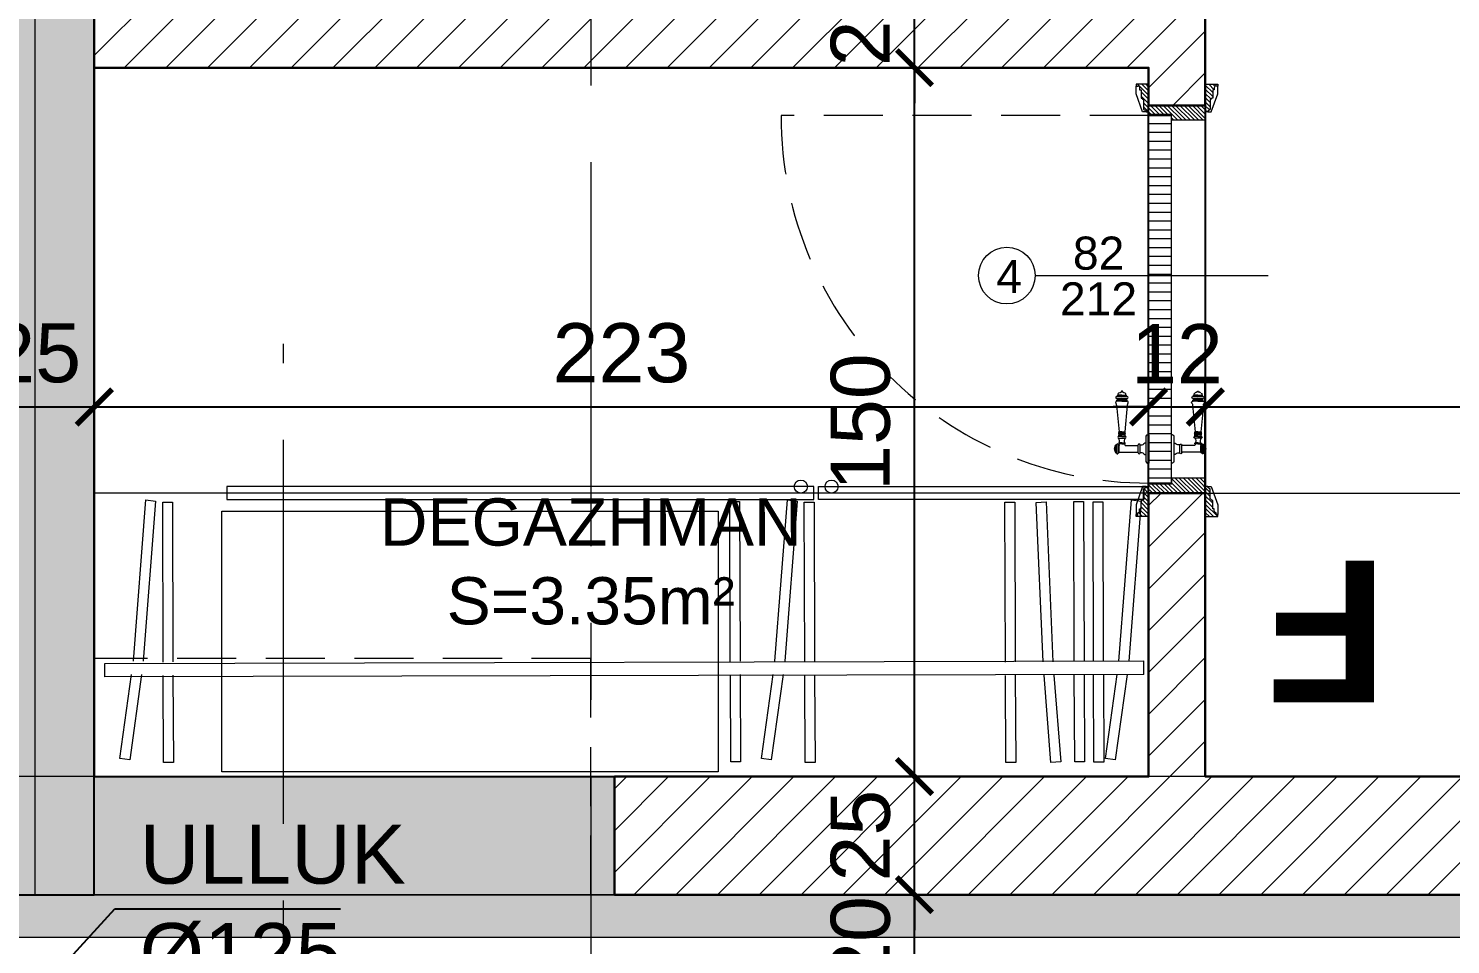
# Model space of a CAD drawing. Header units: centimetres. Extents: x 111832 to 117233, y -55119 to -48329.
# Drawn here: x 113870.4 to 114171.2, y -52047.9 to -51854.1 of the extents above; entities that cross this region are included whole.
import ezdxf

# ---------------------------------------------------------------- set-up
doc = ezdxf.new("R2010")
doc.units = ezdxf.units.CM
doc.header["$LTSCALE"] = 50
doc.header["$MEASUREMENT"] = 0
for name, pattern in [('AXES', [2, 1.25, -0.25, 0.25, -0.25]), ('CACHE', [0.375, 0.25, -0.125]), ('CONTINU', [0])]:
    doc.linetypes.add(name, pattern=pattern)
doc.layers.get('0').update_dxf_attribs({"color": 8})
for name, color, linetype in [('AXES', 10, 'AXES'), ('BETON COUPE', 3, 'CONTINU'), ('BETON TRAME', 252, 'Continuous'), ('BORD', 5, 'Continuous'), ('COTE 50ème', 1, 'Continuous'), ('TEXTE', 7, 'Continuous')]:
    doc.layers.add(name, color=color, linetype=linetype)
for name, color, linetype, lineweight in [('CONSOLE ISOL.', 214, 'Continuous', 15), ('door', 44, 'Continuous', 5), ('EXISTANT BORD', 251, 'Continuous', 60), ('ISOLATION', 252, 'Continuous', 0), ('MACONNERIE COUPE', 7, 'Continuous', 30), ('MACONNERIE HACHURE', 253, 'Continuous', 13), ('mobilimi', 8, 'Continuous', 9)]:
    doc.layers.add(name, color=color, linetype=linetype, lineweight=lineweight)
doc.layers.add('DEMOL', color=7, linetype='Continuous', lineweight=60, true_color=0xe6ac00)
doc.layers.add('FMULT', color=150, linetype='Continuous', plot=False)
doc.styles.add('GENERATED_STYLE_1', font='arial.ttf')
doc.styles.add('RS_TEXT_1.50', font='arial.ttf', dxfattribs={"height": 12.5})
doc.styles.add('RS_TXT_50', font='arial.ttf', dxfattribs={"height": 12.5})
doc.dimstyles.new('ISO-25', dxfattribs={"dimtxt": 2.5, "dimasz": 2.5, "dimexe": 1.25, "dimexo": 0.625, "dimtad": 1, "dimtxsty": 'Standard', "dimcen": 2.5, "dimadec": 0, "dimazin": 0, "dimtfac": 1, "dimtmove": 0, "dimatfit": 3, "dimfxl": 1, "dimarcsym": 0})
doc.dimstyles.new('RS_50CM_LINEAIRE', dxfattribs={"dimscale": 5, "dimtxt": 12.5, "dimasz": 1.5, "dimexe": 1, "dimexo": 2.5, "dimgap": 1, "dimtad": 1, "dimdec": 1, "dimrnd": 0.5, "dimdsep": 46, "dimtxsty": 'RS_TXT_50', "dimblk1": 'ARCHTICK', "dimblk2": 'ARCHTICK', "dimsah": 1, "dimcen": 2.5, "dimdle": 1, "dimclrt": 4, "dimadec": 0, "dimazin": 2, "dimtfac": 1, "dimtdec": 1, "dimtix": 1, "dimtmove": 2, "dimatfit": 3, "dimfxl": 1, "dimtolj": 1, "dimtzin": 0, "dimarcsym": 0})

# ---------------------------------------------------------------- blocks, each defined once
blk = doc.blocks.new('door900')
at = {"color": 0}
for p, q in [((-9.3, 67.7), (9.3, 67.7)), ((9.3, 65.2), (-9.3, 65.2)), ((-6.8, 71.5), (-6.8, 70.2)), ((-5.5, 71.5), (-6.8, 71.5)), ((-6.8, 70.2), (6.8, 70.2)), ((-6.8, 62.7), (-6.8, 24)), ((-6.8, 62.7), (6.8, 62.7)), ((-5.5, 71.5), (5.5, 71.5)), ((5.5, 71.5), (6.8, 71.5)), ((6.8, 71.5), (6.8, 70.2)), ((8.7, 62.7), (6.8, 62.7)), ((10.5, 56.8), (10.5, 62.5)), ((12.7, 56.8), (12.7, 62.5)), ((22.5, 63.8), (22.5, 49.8)), ((26.5, 56.8), (26.5, 63.8)), ((26.5, 63.8), (29.1, 63.8)), ((26.5, 63.8), (29.1, 63.8)), ((29.1, 63.8), (29.1, 62.8)), ((29.1, 62.8), (29.1, 56.8)), ((31.1, 62.8), (31.1, 56.8)), ((34.1, 56.8), (34.1, 62.8)), ((34.1, 62.8), (34.1, 56.8)), ((92.8, 68.1), (36.2, 62.8)), ((36.2, 56.8), (36.2, 62.8)), ((101.2, 67.3), (103.2, 68)), ((101.2, 56.8), (101.2, 67.3)), ((103.2, 68), (103.2, 67.7)), ((103.2, 56.8), (103.2, 68)), ((106.5, 68), (105.5, 67.3)), ((105.5, 56.8), (105.5, 67.3)), ((106.5, 56.8), (106.5, 68)), ((110.7, 68), (111.8, 67.3)), ((110.7, 56.8), (110.7, 68)), ((111.8, 56.8), (111.8, 67.3)), ((111.8, 66.2), (113.3, 66.2)), ((113.3, 56.8), (113.3, 66.2)), ((6.8, 49.1), (6.8, 24)), ((8.7, 50.9), (8.7, 50.9)), ((10.5, 56.8), (10.5, 51.1)), ((12.7, 56.8), (12.7, 51.1)), ((26.5, 56.8), (26.5, 49.8)), ((26.5, 49.8), (29.1, 49.8)), ((26.5, 49.8), (29.1, 49.8)), ((29.1, 50.8), (29.1, 56.8)), ((29.1, 50.8), (29.1, 49.8)), ((29.1, 49.8), (29.1, 49.8)), ((31.1, 50.8), (31.1, 56.8)), ((34.1, 50.8), (34.1, 56.8)), ((34.1, 56.8), (34.1, 50.8)), ((36.2, 56.8), (36.2, 50.8)), ((92.8, 45.5), (36.2, 50.8)), ((101.2, 56.8), (101.2, 46.3)), ((101.2, 46.3), (103.2, 45.7)), ((103.2, 56.8), (103.2, 46.3)), ((103.2, 45.9), (103.2, 45.7)), ((105.5, 56.8), (105.5, 46.3)), ((106.5, 45.7), (105.5, 46.3)), ((106.5, 56.8), (106.5, 45.7)), ((110.7, 56.8), (110.7, 45.7)), ((110.7, 45.7), (111.8, 46.3)), ((111.8, 56.8), (111.8, 46.3)), ((111.8, 47.5), (113.3, 47.5)), ((113.3, 56.8), (113.3, 47.5)), ((120.5, 56.8), (120.5, 58.6)), ((120.5, 56.8), (120.5, 55)), ((-30, 3), (-30, 0)), ((30, 0), (-30, 0)), ((27, 6), (-27, 6)), ((-8.3, 22.3), (8.3, 22.3)), ((-8.3, 18.3), (8.3, 18.3)), ((30, 3), (30, 0))]:
    blk.add_line(p, q, dxfattribs=at)
for centre, radius, start, end in [((-9.3, 66.5), 1.25, 90, 270), ((-6.8, 67.7), 2.51, 90.115, 179.885), ((-6.8, 65.2), 2.51, 180.115, 269.885), ((0, 64), 9.29, 53.4104, 126.5896), ((6.8, 67.7), 2.51, 0.115, 89.885), ((6.8, 65.2), 2.51, 270.115, 359.885), ((8.6, 64.9), 2.15, 272.7029, 297.6142), ((9.3, 66.5), 1.25, 270, 90), ((10, 62.5), 0.561, 3.7097, 127.9634), ((11.6, 62.5), 1.1, 0.0106, 179.9894), ((16.7, 70.5), 8.83, 243.5466, 311.3694), ((24.5, 63.7), 2.01, 4.1469, 175.8531), ((30.1, 62.8), 1.03, 0, 180.0014), ((32.6, 62.8), 1.48, 0, 180), ((35.2, 62.8), 1.03, 0, 180), ((32.6, 62.8), 1.48, 1.563306237032948e-10, 2.08440831604393e-10), ((93.1, 72.5), 4.4, 266.3976, 315.6468), ((98.3, 67.4), 2.89, 358.3861, 135.6468), ((104.3, 67.6), 1.15, 170.914, 348.1019), ((108.6, 68), 2.1, 0, 180), ((115.5, 62.5), 2.84, 13.4568, 140.4953), ((127.9, 65.2), 9.88, 191.9991, 221.6757), ((8.7, 49), 1.91, 88.7426, 178.1515), ((8.6, 48.8), 2.15, 62.3858, 87.2971), ((10, 51.1), 0.561, 232.0366, 356.2903), ((11.6, 51.1), 1.1, 180.0106, 359.9894), ((16.7, 43.2), 8.83, 48.6306, 116.4534), ((24.5, 50), 2.01, 184.1469, 355.8531), ((30.1, 50.8), 1.03, 179.9972, 0), ((32.6, 50.8), 1.48, 180, 0), ((35.2, 50.8), 1.03, 180, 0), ((93.1, 41.1), 4.4, 44.3532, 93.6024), ((98.3, 46.2), 2.89, 224.3532, 1.6139), ((104.3, 46.1), 1.15, 11.8981, 189.086), ((108.6, 45.7), 2.1, 180, 0), ((115.5, 51.2), 2.84, 219.5047, 346.5432), ((127.9, 48.5), 9.88, 138.3243, 168.0009), ((120.5, 56.8), 1.79, 0, 90), ((120.5, 56.8), 1.79, 270, 0), ((-27, 3), 3, 90, 180), ((-6.8, 6), 6, 130.5908, 180), ((-16.6, 16.6), 8.41, 314.3689, 12.0705), ((-8.3, 20.3), 2, 90, 270), ((-8.5, 24), 1.71, 275.059, 359.7825), ((8.5, 24), 1.71, 180.2175, 264.941), ((16.6, 16.6), 8.41, 167.9295, 225.6311), ((8.3, 20.3), 2, 270, 90), ((6.8, 6), 6, 0, 49.4092), ((27, 3), 3, 0, 90)]:
    blk.add_arc(centre, radius, start, end, dxfattribs=at)
blk = doc.blocks.new('A$Cccc5ea14')
at = {"layer": 'door'}
h = blk.add_hatch(dxfattribs=at)
h.set_pattern_fill('ANSI31', color=256, scale=5, angle=1170)
h.set_pattern_definition([(135, (-56134.97024, -149014.72775), (-0.4419417382, -0.4419417382), [])])
edge = h.paths.add_edge_path()
edge.add_line((1.89, 85.74), (1.89, 85.32))
edge.add_line((1.89, 85.32), (1.57, 85.32))
edge.add_line((1.57, 85.32), (1.57, 83.56))
edge.add_line((1.57, 83.56), (1.36, 83.56))
edge.add_arc((1.05, 83.56), 0.314, -90, 0, ccw=False)
edge.add_line((1.05, 83.25), (1.05, 81.15))
edge.add_line((1.05, 81.15), (0.84, 81.15))
edge.add_arc((0.52, 81.15), 0.314, -90, 0, ccw=False)
edge.add_line((0.52, 80.84), (0.52, 80.63))
edge.add_line((0.52, 80.63), (0, 80.63))
edge.add_line((0, 80.63), (0, 86.49))
edge.add_line((0, 86.49), (2.62, 86.49))
edge.add_line((2.62, 86.49), (2.62, 86.08))
edge.add_line((2.62, 86.08), (2.3, 86.08))
edge.add_line((2.3, 86.08), (2.3, 86.16))
edge.add_arc((2.3, 85.74), 0.419, 90, 180)
h.paths.add_polyline_path([(0, 81.99), (0, 78.85), (-7.18, 78.85), (-7.18, 80.1), (-12, 80.1), (-12, 81.99)])
edge = h.paths.add_edge_path()
edge.add_line((-13.89, 85.74), (-13.89, 85.32))
edge.add_line((-13.89, 85.32), (-13.57, 85.32))
edge.add_line((-13.57, 85.32), (-13.57, 83.56))
edge.add_line((-13.57, 83.56), (-13.36, 83.56))
edge.add_arc((-13.05, 83.56), 0.314, 180, 270)
edge.add_line((-13.05, 83.25), (-13.05, 81.15))
edge.add_line((-13.05, 81.15), (-12.84, 81.15))
edge.add_arc((-12.52, 81.15), 0.314, 180, 270)
edge.add_line((-12.52, 80.84), (-12.52, 80.63))
edge.add_line((-12.52, 80.63), (-12, 80.63))
edge.add_line((-12, 80.63), (-12, 86.49))
edge.add_line((-12, 86.49), (-14.62, 86.49))
edge.add_line((-14.62, 86.49), (-14.62, 86.08))
edge.add_line((-14.62, 86.08), (-14.3, 86.08))
edge.add_line((-14.3, 86.08), (-14.3, 86.16))
edge.add_arc((-14.3, 85.74), 0.419, 0, 90, ccw=False)
h = blk.add_hatch(dxfattribs=at)
h.set_pattern_fill('ANSI31', color=256, scale=15, angle=675)
h.set_pattern_definition([(360, (-100182.4027, 44483.9754), (2e-15, 1.875), [])])
h.paths.add_polyline_path([(-7.23, 79.89), (-7.23, 2.1), (-11.95, 2.1), (-11.95, 79.89)])
h = blk.add_hatch(dxfattribs=at)
h.set_pattern_fill('ANSI31', color=256, scale=5, angle=1170)
h.set_pattern_definition([(135, (-56134.97024, -149024.7396), (-0.4419417382, -0.4419417382), [])])
h.paths.add_polyline_path([(0, 0), (0, 3.14), (-7.18, 3.14), (-7.18, 1.89), (-12, 1.89), (-12, 0)])
edge = h.paths.add_edge_path()
edge.add_line((1.89, -3.75), (1.89, -3.33))
edge.add_line((1.89, -3.33), (1.57, -3.33))
edge.add_line((1.57, -3.33), (1.57, -1.57))
edge.add_line((1.57, -1.57), (1.36, -1.57))
edge.add_arc((1.05, -1.57), 0.314, 0, 90)
edge.add_line((1.05, -1.26), (1.05, 0.84))
edge.add_line((1.05, 0.84), (0.84, 0.84))
edge.add_arc((0.52, 0.84), 0.314, 360, 450)
edge.add_line((0.52, 1.15), (0.52, 1.36))
edge.add_line((0.52, 1.36), (0, 1.36))
edge.add_line((0, 1.36), (0, -5))
edge.add_line((0, -5), (2.62, -5))
edge.add_line((2.62, -5), (2.62, -4.59))
edge.add_line((2.62, -4.59), (2.3, -4.59))
edge.add_line((2.3, -4.59), (2.3, -4.17))
edge.add_arc((2.3, -3.75), 0.419, 180, 270, ccw=False)
edge = h.paths.add_edge_path()
edge.add_line((-13.89, -3.75), (-13.89, -3.33))
edge.add_line((-13.89, -3.33), (-13.57, -3.33))
edge.add_line((-13.57, -3.33), (-13.57, -1.57))
edge.add_line((-13.57, -1.57), (-13.36, -1.57))
edge.add_arc((-13.05, -1.57), 0.314, 90, 180, ccw=False)
edge.add_line((-13.05, -1.26), (-13.05, 0.84))
edge.add_line((-13.05, 0.84), (-12.84, 0.84))
edge.add_arc((-12.52, 0.84), 0.314, 90, 180, ccw=False)
edge.add_line((-12.52, 1.15), (-12.52, 1.36))
edge.add_line((-12.52, 1.36), (-12, 1.36))
edge.add_line((-12, 1.36), (-12, -5))
edge.add_line((-12, -5), (-14.62, -5))
edge.add_line((-14.62, -5), (-14.62, -4.59))
edge.add_line((-14.62, -4.59), (-14.3, -4.59))
edge.add_line((-14.3, -4.59), (-14.3, -4.17))
edge.add_arc((-14.3, -3.75), 0.419, 270, 360)
at = {"layer": 'door', "linetype": 'CACHE'}
blk.add_line((-11.95, 79.89), (-89.75, 79.89), dxfattribs=at)
at = {"layer": 'door'}
blk.add_line((-35.99, 46), (13.32, 46), dxfattribs=at)
for points in [[(-13.89, 85.74), (-13.89, 85.32), (-13.57, 85.32), (-13.57, 83.56), (-13.36, 83.56, 0.414214), (-13.05, 83.25), (-13.05, 81.15), (-12.84, 81.15, 0.414214), (-12.52, 80.84), (-12.52, 80.63), (-12, 80.63), (-12, 86.49), (-14.62, 86.49), (-14.62, 86.08), (-14.3, 86.08), (-14.3, 86.16, -0.414214), (-13.89, 85.74)], [(1.89, 85.74), (1.89, 85.32), (1.57, 85.32), (1.57, 83.56), (1.36, 83.56, -0.414214), (1.05, 83.25), (1.05, 81.15), (0.84, 81.15, -0.414214), (0.52, 80.84), (0.52, 80.63), (0, 80.63), (0, 86.49), (2.62, 86.49), (2.62, 86.08), (2.3, 86.08), (2.3, 86.16, 0.414214), (1.89, 85.74)], [(-13.89, -3.75), (-13.89, -3.33), (-13.57, -3.33), (-13.57, -1.57), (-13.36, -1.57, -0.414214), (-13.05, -1.26), (-13.05, 0.84), (-12.84, 0.84, -0.414214), (-12.52, 1.15), (-12.52, 1.36), (-12, 1.36), (-12, -5), (-14.62, -5), (-14.62, -4.59), (-14.3, -4.59), (-14.3, -4.17, 0.414214), (-13.89, -3.75)], [(1.89, -3.75), (1.89, -3.33), (1.57, -3.33), (1.57, -1.57), (1.36, -1.57, 0.414214), (1.05, -1.26), (1.05, 0.84), (0.84, 0.84, 0.414214), (0.52, 1.15), (0.52, 1.36), (0, 1.36), (0, -5), (2.62, -5), (2.62, -4.59), (2.3, -4.59), (2.3, -4.17, -0.414214), (1.89, -3.75)]]:
    blk.add_lwpolyline(points, format="xyb", dxfattribs=at)
for points in [[(-12.52, 80.63), (-13.26, 80.63), (-14.62, 84.48), (-14.62, 86.08)], [(0.52, 80.63), (1.26, 80.63), (2.62, 84.48), (2.62, 86.08)], [(0, 81.99), (0, 78.85), (-7.18, 78.85), (-7.18, 80.1), (-12, 80.1), (-12, 81.99), (0, 81.99)], [(-7.23, 79.89), (-7.23, 2.1), (-11.95, 2.1), (-11.95, 79.89), (-7.23, 79.89)], [(0, 0), (0, 3.14), (-7.18, 3.14), (-7.18, 1.89), (-12, 1.89), (-12, 0), (0, 0)], [(-12.52, 1.36), (-13.26, 1.36), (-14.62, -2.5), (-14.62, -4.59)], [(0.52, 1.36), (1.26, 1.36), (2.62, -2.5), (2.62, -4.59)]]:
    blk.add_lwpolyline(points, dxfattribs=at)
blk.add_circle((-41.99, 46), 6, dxfattribs=at)
at = {"layer": 'door', "linetype": 'CACHE'}
blk.add_arc((-11.95, 79.89), 77.8, 180, 270, dxfattribs=at)
at = {"layer": 'door', "yscale": 0.1, "zscale": 0.1}
for p, xscale, rotation in [((-11.95, 9.33), 0.1, 90.00000000000001), ((-7.23, 9.33), -0.1, 270)]:
    blk.add_blockref('door900', p, dxfattribs=dict(at, xscale=xscale, rotation=rotation))
at = {"layer": 'door', "char_height": 7, "style": 'GENERATED_STYLE_1'}
for s, insert, attachment_point in [('\\A1;\\pt0;82', (-28.01, 47.15), 7), ('\\A1;\\pt0;4', (-44.23, 49.33), 1), ('\\A1;\\pt0;212', (-30.75, 37.57), 7)]:
    blk.add_mtext(s, dxfattribs=dict(at, insert=insert, attachment_point=attachment_point))
blk = doc.blocks.new('A$C7560ca7f')
at = {"layer": 'AXES', "lineweight": 5, "ltscale": 1.3}
for p, q in [((35, 1580), (35, -1344.97)), ((-30, -4150), (-30, -1058.41)), ((3195, -1150), (-1985, -1150))]:
    blk.add_line(p, q, dxfattribs=at)
blk = doc.blocks.new('_ArchTick')
at = {"color": 0, "linetype": 'ByBlock', "const_width": 0.15}
blk.add_lwpolyline([(-0.5, -0.5), (0.5, 0.5)], dxfattribs=at)
blk = doc.blocks.new('*D997')
at = {"layer": 'COTE 50ème', "color": 0, "lineweight": -2, "ltscale": 0.5, "transparency": 16777216}
for p, q in [((114057.85, -52037.36), (114057.85, -52029.86)), ((114010.48, -52037.36), (114062.85, -52037.36)), ((114057.85, -52057.36), (114057.85, -52037.36)), ((114007.36, -52057.36), (114062.85, -52057.36)), ((114057.85, -52057.36), (114057.85, -52064.86))]:
    blk.add_line(p, q, dxfattribs=at)
at = {"layer": 'Defpoints', "color": 0, "ltscale": 0.5, "transparency": 16777216}
for p in [(113997.98, -52037.36), (114057.85, -52037.36), (113994.86, -52057.36)]:
    blk.add_point(p, dxfattribs=at)
at = {"layer": 'COTE 50ème', "color": 0, "lineweight": -2, "ltscale": 0.5, "transparency": 16777216, "xscale": 7.5, "yscale": 7.5, "zscale": 7.5}
for p, rotation in [((114057.85, -52037.36), 270), ((114057.85, -52057.36), 90)]:
    blk.add_blockref('_ArchTick', p, dxfattribs=dict(at, rotation=rotation))
at = {"layer": 'COTE 50ème', "color": 4, "ltscale": 0.5, "transparency": 16777216, "insert": (114046.47, -52047.36), "char_height": 12.5, "attachment_point": 5, "rotation": 90, "style": 'RS_TXT_50'}
blk.add_mtext('\\A1;20', dxfattribs=at)
blk = doc.blocks.new('*D998')
at = {"layer": 'COTE 50ème', "color": 0, "lineweight": -2, "ltscale": 0.5, "transparency": 16777216}
for p, q in [((114057.85, -52012.36), (114057.85, -52004.86)), ((114010.48, -52012.36), (114062.85, -52012.36)), ((114057.85, -52037.36), (114057.85, -52012.36)), ((114010.48, -52037.36), (114062.85, -52037.36)), ((114057.85, -52037.36), (114057.85, -52044.86))]:
    blk.add_line(p, q, dxfattribs=at)
at = {"layer": 'Defpoints', "color": 0, "ltscale": 0.5, "transparency": 16777216}
for p in [(113997.98, -52012.36), (114057.85, -52012.36), (113997.98, -52037.36)]:
    blk.add_point(p, dxfattribs=at)
at = {"layer": 'COTE 50ème', "color": 0, "lineweight": -2, "ltscale": 0.5, "transparency": 16777216, "xscale": 7.5, "yscale": 7.5, "zscale": 7.5}
for p, rotation in [((114057.85, -52012.36), 270), ((114057.85, -52037.36), 90)]:
    blk.add_blockref('_ArchTick', p, dxfattribs=dict(at, rotation=rotation))
at = {"layer": 'COTE 50ème', "color": 4, "ltscale": 0.5, "transparency": 16777216, "insert": (114046.47, -52024.86), "char_height": 12.5, "attachment_point": 5, "rotation": 90, "style": 'RS_TXT_50'}
blk.add_mtext('\\A1;25', dxfattribs=at)
blk = doc.blocks.new('*D999')
at = {"layer": 'COTE 50ème', "color": 0, "lineweight": -2, "ltscale": 0.5, "transparency": 16777216}
for p, q in [((114057.85, -52017.36), (114057.85, -51857.36)), ((114010.48, -51862.36), (114062.85, -51862.36)), ((114010.48, -52012.36), (114062.85, -52012.36))]:
    blk.add_line(p, q, dxfattribs=at)
at = {"layer": 'Defpoints', "color": 0, "ltscale": 0.5, "transparency": 16777216}
for p in [(113997.98, -51862.36), (114057.85, -51862.36), (113997.98, -52012.36)]:
    blk.add_point(p, dxfattribs=at)
at = {"layer": 'COTE 50ème', "color": 0, "lineweight": -2, "ltscale": 0.5, "transparency": 16777216, "xscale": 7.5, "yscale": 7.5, "zscale": 7.5}
for p, rotation in [((114057.85, -51862.36), 90), ((114057.85, -52012.36), 270)]:
    blk.add_blockref('_ArchTick', p, dxfattribs=dict(at, rotation=rotation))
at = {"layer": 'COTE 50ème', "color": 4, "ltscale": 0.5, "transparency": 16777216, "insert": (114046.47, -51937.36), "char_height": 12.5, "attachment_point": 5, "rotation": 90, "style": 'RS_TXT_50'}
blk.add_mtext('\\A1;150', dxfattribs=at)
blk = doc.blocks.new('*D1000')
at = {"layer": 'COTE 50ème', "color": 0, "lineweight": -2, "ltscale": 0.5, "transparency": 16777216}
for p, q in [((114057.85, -51842.36), (114057.85, -51834.86)), ((114008.37, -51842.36), (114062.85, -51842.36)), ((114057.85, -51862.36), (114057.85, -51842.36)), ((114010.48, -51862.36), (114062.85, -51862.36)), ((114057.85, -51862.36), (114057.85, -51869.86))]:
    blk.add_line(p, q, dxfattribs=at)
at = {"layer": 'Defpoints', "color": 0, "ltscale": 0.5, "transparency": 16777216}
for p in [(113995.87, -51842.36), (114057.85, -51842.36), (113997.98, -51862.36)]:
    blk.add_point(p, dxfattribs=at)
at = {"layer": 'COTE 50ème', "color": 0, "lineweight": -2, "ltscale": 0.5, "transparency": 16777216, "xscale": 7.5, "yscale": 7.5, "zscale": 7.5}
for p, rotation in [((114057.85, -51842.36), 270), ((114057.85, -51862.36), 90)]:
    blk.add_blockref('_ArchTick', p, dxfattribs=dict(at, rotation=rotation))
at = {"layer": 'COTE 50ème', "color": 4, "ltscale": 0.5, "transparency": 16777216, "insert": (114046.47, -51852.36), "char_height": 12.5, "attachment_point": 5, "rotation": 90, "style": 'RS_TXT_50'}
blk.add_mtext('\\A1;20', dxfattribs=at)
blk = doc.blocks.new('*D1123')
at = {"layer": 'COTE 50ème', "color": 0, "lineweight": -2, "ltscale": 0.5, "transparency": 16777216}
for p, q in [((113859.37, -51938.56), (113859.37, -51929.15)), ((113884.37, -51934.51), (113884.37, -51929.15)), ((113859.37, -51934.15), (113851.87, -51934.15)), ((113859.37, -51934.15), (113884.37, -51934.15)), ((113884.37, -51934.15), (113891.87, -51934.15))]:
    blk.add_line(p, q, dxfattribs=at)
at = {"layer": 'Defpoints', "color": 0, "ltscale": 0.5, "transparency": 16777216}
for p in [(113884.37, -51934.15), (113884.37, -51947.01), (113859.37, -51951.06)]:
    blk.add_point(p, dxfattribs=at)
at = {"layer": 'COTE 50ème', "color": 0, "lineweight": -2, "ltscale": 0.5, "transparency": 16777216, "xscale": 7.5, "yscale": 7.5, "zscale": 7.5}
blk.add_blockref('_ArchTick', (113859.37, -51934.15), dxfattribs=at)
at = {"layer": 'COTE 50ème', "color": 0, "lineweight": -2, "ltscale": 0.5, "transparency": 16777216, "xscale": 7.5, "yscale": 7.5, "zscale": 7.5, "rotation": 180}
blk.add_blockref('_ArchTick', (113884.37, -51934.15), dxfattribs=at)
at = {"layer": 'COTE 50ème', "color": 4, "ltscale": 0.5, "transparency": 16777216, "insert": (113871.87, -51922.77), "char_height": 12.5, "attachment_point": 5, "style": 'RS_TXT_50'}
blk.add_mtext('\\A1;25', dxfattribs=at)
blk = doc.blocks.new('*D1124')
at = {"layer": 'COTE 50ème', "color": 0, "lineweight": -2, "ltscale": 0.5, "transparency": 16777216}
for p, q in [((113884.37, -51934.51), (113884.37, -51929.15)), ((114107.37, -51954.34), (114107.37, -51929.15)), ((113879.37, -51934.15), (114112.37, -51934.15))]:
    blk.add_line(p, q, dxfattribs=at)
at = {"layer": 'Defpoints', "color": 0, "ltscale": 0.5, "transparency": 16777216}
for p in [(114107.37, -51934.15), (113884.37, -51947.01), (114107.37, -51966.84)]:
    blk.add_point(p, dxfattribs=at)
at = {"layer": 'COTE 50ème', "color": 0, "lineweight": -2, "ltscale": 0.5, "transparency": 16777216, "xscale": 7.5, "yscale": 7.5, "zscale": 7.5, "rotation": 180}
blk.add_blockref('_ArchTick', (113884.37, -51934.15), dxfattribs=at)
at = {"layer": 'COTE 50ème', "color": 0, "lineweight": -2, "ltscale": 0.5, "transparency": 16777216, "xscale": 7.5, "yscale": 7.5, "zscale": 7.5}
blk.add_blockref('_ArchTick', (114107.37, -51934.15), dxfattribs=at)
at = {"layer": 'COTE 50ème', "color": 4, "ltscale": 0.5, "transparency": 16777216, "insert": (113995.87, -51922.77), "char_height": 12.5, "attachment_point": 5, "style": 'RS_TXT_50'}
blk.add_mtext('\\A1;223', dxfattribs=at)
blk = doc.blocks.new('*D1125')
at = {"layer": 'COTE 50ème', "color": 0, "lineweight": -2, "ltscale": 0.5, "transparency": 16777216}
for p, q in [((114107.37, -51954.34), (114107.37, -51929.15)), ((114119.37, -51954.34), (114119.37, -51929.15)), ((114107.37, -51934.15), (114099.87, -51934.15)), ((114107.37, -51934.15), (114119.37, -51934.15)), ((114119.37, -51934.15), (114126.87, -51934.15))]:
    blk.add_line(p, q, dxfattribs=at)
at = {"layer": 'Defpoints', "color": 0, "ltscale": 0.5, "transparency": 16777216}
for p in [(114119.37, -51934.15), (114107.37, -51966.84), (114119.37, -51966.84)]:
    blk.add_point(p, dxfattribs=at)
at = {"layer": 'COTE 50ème', "color": 0, "lineweight": -2, "ltscale": 0.5, "transparency": 16777216, "xscale": 7.5, "yscale": 7.5, "zscale": 7.5}
blk.add_blockref('_ArchTick', (114107.37, -51934.15), dxfattribs=at)
at = {"layer": 'COTE 50ème', "color": 0, "lineweight": -2, "ltscale": 0.5, "transparency": 16777216, "xscale": 7.5, "yscale": 7.5, "zscale": 7.5, "rotation": 180}
blk.add_blockref('_ArchTick', (114119.37, -51934.15), dxfattribs=at)
at = {"layer": 'COTE 50ème', "color": 4, "ltscale": 0.5, "transparency": 16777216, "insert": (114113.37, -51922.88), "char_height": 12.5, "attachment_point": 5, "style": 'RS_TXT_50'}
blk.add_mtext('\\A1;12', dxfattribs=at)
blk = doc.blocks.new('*D1126')
at = {"layer": 'COTE 50ème', "color": 0, "lineweight": -2, "ltscale": 0.5, "transparency": 16777216}
for p, q in [((114119.37, -51954.34), (114119.37, -51929.15)), ((114694.37, -51965.15), (114694.37, -51929.15)), ((114114.37, -51934.15), (114699.37, -51934.15))]:
    blk.add_line(p, q, dxfattribs=at)
at = {"layer": 'Defpoints', "color": 0, "ltscale": 0.5, "transparency": 16777216}
for p in [(114694.37, -51934.15), (114119.37, -51966.84), (114694.37, -51977.65)]:
    blk.add_point(p, dxfattribs=at)
at = {"layer": 'COTE 50ème', "color": 0, "lineweight": -2, "ltscale": 0.5, "transparency": 16777216, "xscale": 7.5, "yscale": 7.5, "zscale": 7.5, "rotation": 180}
blk.add_blockref('_ArchTick', (114119.37, -51934.15), dxfattribs=at)
at = {"layer": 'COTE 50ème', "color": 0, "lineweight": -2, "ltscale": 0.5, "transparency": 16777216, "xscale": 7.5, "yscale": 7.5, "zscale": 7.5}
blk.add_blockref('_ArchTick', (114694.37, -51934.15), dxfattribs=at)
at = {"layer": 'COTE 50ème', "color": 4, "ltscale": 0.5, "transparency": 16777216, "insert": (114406.87, -51922.8), "char_height": 12.5, "attachment_point": 5, "style": 'RS_TXT_50'}
blk.add_mtext('\\A1;575', dxfattribs=at)

msp = doc.modelspace()

# ---------------------------------------------------------------- hatches: boundary and pattern name
at = {"layer": 'BETON TRAME', "transparency": 33554559}
h = msp.add_hatch(color=256, dxfattribs=at)
h.dxf.hatch_style = 1
h.paths.add_polyline_path([(113494.37, -51297.36), (113459.37, -51297.36), (113459.37, -50822.36), (113989.37, -50822.36), (113989.37, -51297.36), (113954.37, -51297.36), (113954.37, -50862.36), (113744.37, -50862.36), (113744.37, -51192.36), (113704.37, -51192.36), (113704.37, -50862.36), (113494.37, -50862.36)])
h.paths.add_polyline_path([(113859.37, -52037.36), (113884.37, -52037.36), (113884.37, -51532.36), (113859.37, -51532.36)])
h.paths.add_polyline_path([(113564.37, -52037.36), (113589.37, -52037.36), (113589.37, -51532.36), (113564.37, -51532.36)])
h.paths.add_polyline_path([(113994.37, -52012.36), (113884.37, -52012.36), (113884.37, -52037.36), (113994.37, -52037.36)])
h.paths.add_polyline_path([(114454.37, -52012.36), (114354.37, -52012.36), (114354.37, -52037.36), (114454.37, -52037.36)])
h.paths.add_polyline_path([(114694.37, -51947.36), (114719.37, -51947.36), (114719.37, -52037.36), (114694.37, -52037.36)])
h.paths.add_polyline_path([(114719.37, -51527.36), (114694.37, -51527.36), (114694.37, -51670.47), (114719.37, -51670.47)])
h.paths.add_polyline_path([(114719.37, -51207.36), (114694.37, -51207.36), (114694.37, -51347.36), (114719.37, -51347.36)])
h.paths.add_polyline_path([(114719.37, -50960.36), (114639.37, -50960.36), (114639.37, -50985.36), (114694.37, -50985.36), (114694.37, -51012.36), (114719.37, -51012.36)])
h.paths.add_polyline_path([(114354.37, -50960.36), (114284.37, -50960.36), (114284.37, -50985.36), (114354.37, -50985.36)])
h.paths.add_polyline_path([(114199.37, -50960.36), (114184.37, -50960.36), (114184.37, -50985.36), (114199.37, -50985.36)])
h.paths.add_polyline_path([(113249.26, -50960.36), (113264.37, -50960.36), (113264.37, -50985.36), (113249.26, -50985.36)])
h.paths.add_polyline_path([(113094.37, -50960.36), (113164.37, -50960.36), (113164.37, -50985.36), (113094.37, -50985.36)])
h.paths.add_polyline_path([(112729.37, -50960.36), (112809.37, -50960.36), (112809.37, -50985.36), (112754.37, -50985.36), (112754.37, -51032.36), (112729.37, -51032.36)])
h.paths.add_polyline_path([(112729.37, -51207.36), (112754.37, -51207.36), (112754.37, -51347.36), (112729.37, -51347.36)])
h.paths.add_polyline_path([(112754.37, -51947.36), (112729.37, -51947.36), (112729.37, -52037.36), (112754.37, -52037.36)])
h.paths.add_polyline_path([(112994.37, -52012.36), (112994.37, -52037.36), (113094.37, -52037.36), (113094.37, -52012.36)])
h.paths.add_polyline_path([(113564.37, -52012.36), (113454.37, -52012.36), (113454.37, -52037.36), (113564.37, -52037.36)])
h.paths.add_polyline_path([(112729.37, -51527.36), (112754.37, -51527.36), (112754.37, -51670.47), (112729.37, -51670.47)])
h.paths.add_polyline_path([(112919.37, -51587.36), (112979.37, -51587.36), (112979.37, -51612.36), (112919.37, -51612.36)])
h.paths.add_polyline_path([(113104.37, -51587.36), (113164.37, -51587.36), (113164.37, -51612.36), (113104.37, -51612.36)])
h.paths.add_polyline_path([(114344.37, -51587.36), (114284.37, -51587.36), (114284.37, -51612.36), (114344.37, -51612.36)])
h.paths.add_polyline_path([(114529.37, -51587.36), (114469.37, -51587.36), (114469.37, -51612.36), (114529.37, -51612.36)])
at = {"layer": 'ISOLATION', "transparency": 33554687}
h = msp.add_hatch(dxfattribs=at)
h.set_pattern_fill('INSUL', color=256, scale=10, angle=45)
h.paths.add_polyline_path([(113827.37, -50822.36), (113989.37, -50822.36), (113989.37, -50947.36), (114284.37, -50947.36), (114284.37, -50960.36), (114719.37, -50960.36), (114719.37, -52012.36), (114799.37, -52012.36), (114799.37, -51972.36), (114824.37, -51972.36), (114824.37, -52037.36), (113589.37, -52037.36), (113589.37, -52046.36), (114833.37, -52046.36), (114833.37, -51963.36), (114790.37, -51963.36), (114790.37, -52003.36), (114728.37, -52003.36), (114728.37, -50951.36), (114293.37, -50951.36), (114293.37, -50938.36), (113998.37, -50938.36), (113998.37, -50813.36), (113827.37, -50813.36)])
at = {"layer": 'MACONNERIE HACHURE'}
h = msp.add_hatch(dxfattribs=at)
h.set_pattern_fill('ANSI31', color=256, scale=50, style=0)
h.set_pattern_definition([(45, (0, 5835.283), (-4.41941738, 4.41941738), [])])
h.paths.add_polyline_path([(114184.37, -50957.36), (114184.37, -50947.36), (114284.37, -50947.36), (114284.37, -50997.36), (114184.37, -50997.36), (114184.37, -50987.36), (114269.37, -50987.36), (114269.37, -50957.36)])
h.paths.add_polyline_path([(112729.37, -52037.36), (112649.37, -52037.36), (112649.37, -52012.36), (112729.37, -52012.36)])
h.paths.add_polyline_path([(114719.37, -52037.36), (114799.37, -52037.36), (114799.37, -52012.36), (114719.37, -52012.36)])
h.paths.add_polyline_path([(114799.37, -52012.36), (114824.37, -52012.36), (114824.37, -51972.36), (114799.37, -51972.36)])
h.paths.add_polyline_path([(114694.37, -51940.47), (114719.37, -51940.47), (114719.37, -51947.36), (114694.37, -51947.36)])
h.paths.add_polyline_path([(112729.37, -51940.47), (112754.37, -51940.47), (112754.37, -51947.36), (112729.37, -51947.36)])
h.paths.add_polyline_path([(113757.37, -50822.36), (113757.37, -50707.36), (113691.37, -50707.36), (113691.37, -50822.36), (113711.37, -50822.36), (113711.37, -50727.36), (113737.37, -50727.36), (113737.37, -50822.36)])
h.paths.add_polyline_path([(113459.37, -50332.36), (113394.37, -50332.36), (113394.37, -50472.36), (113419.37, -50472.36), (113419.37, -50357.36), (113459.37, -50357.36)])
h.paths.add_polyline_path([(113989.37, -50332.36), (114054.37, -50332.36), (114054.37, -50472.36), (114029.37, -50472.36), (114029.37, -50357.36), (113989.37, -50357.36)])
h.paths.add_polyline_path([(114459.37, -50960.36), (114354.37, -50960.36), (114354.37, -50985.36), (114459.37, -50985.36)])
h.paths.add_polyline_path([(112989.37, -50960.36), (113094.37, -50960.36), (113094.37, -50985.36), (112989.37, -50985.36)])
h.paths.add_polyline_path([(114719.37, -51192.47), (114694.37, -51192.47), (114694.37, -51207.36), (114719.37, -51207.36)])
h.paths.add_polyline_path([(112649.37, -50752.25), (112624.37, -50752.25), (112624.37, -50697.36), (112649.37, -50697.36)])
h.paths.add_polyline_path([(112649.37, -51007.36), (112624.37, -51007.36), (112624.37, -50937.36), (112649.37, -50937.36)])
h.paths.add_polyline_path([(112649.37, -51192.47), (112624.37, -51192.47), (112624.37, -51347.36), (112649.37, -51347.36)])
h.paths.add_polyline_path([(112649.37, -51592.36), (112624.37, -51592.36), (112624.37, -51552.36), (112649.37, -51552.36)])
h.paths.add_polyline_path([(114799.37, -50752.25), (114824.37, -50752.25), (114824.37, -50697.36), (114799.37, -50697.36)])
h.paths.add_polyline_path([(114799.37, -51007.36), (114824.37, -51007.36), (114824.37, -50937.36), (114799.37, -50937.36)])
h.paths.add_polyline_path([(114799.37, -51192.47), (114824.37, -51192.47), (114824.37, -51347.36), (114799.37, -51347.36)])
h.paths.add_polyline_path([(114799.37, -51600.36), (114824.37, -51600.36), (114824.37, -51552.36), (114799.37, -51552.36)])
h.paths.add_polyline_path([(112754.37, -51587.36), (112919.37, -51587.36), (112919.37, -51612.36), (112754.37, -51612.36)])
h.paths.add_polyline_path([(112979.37, -51587.36), (112982.4, -51587.36), (112982.4, -51612.36), (112979.37, -51612.36)])
h.paths.add_polyline_path([(113077.4, -51587.36), (113104.37, -51587.36), (113104.37, -51612.36), (113077.4, -51612.36)])
h.paths.add_polyline_path([(114469.37, -51587.36), (114466.34, -51587.36), (114466.34, -51612.36), (114469.37, -51612.36)])
h.paths.add_polyline_path([(114371.34, -51587.36), (114344.37, -51587.36), (114344.37, -51612.36), (114371.34, -51612.36)])
h.paths.add_polyline_path([(114004.37, -50960.36), (113989.37, -50960.36), (113989.37, -50985.36), (114004.37, -50985.36)])
h.paths.add_polyline_path([(112729.37, -51192.47), (112754.37, -51192.47), (112754.37, -51207.36), (112729.37, -51207.36)])
h.paths.add_polyline_path([(113189.37, -51417.36), (113177.37, -51417.36), (113177.37, -51587.44), (113164.37, -51587.36), (113164.37, -51612.36), (113189.37, -51612.36), (113189.37, -51504.36), (113199.37, -51504.36), (113199.37, -51492.36), (113189.37, -51492.36)])
h.paths.add_polyline_path([(113177.37, -51290.36), (113177.37, -51280.36), (113189.37, -51280.36), (113189.37, -51325.36), (113177.37, -51325.36), (113177.37, -51315.36), (112754.37, -51315.36), (112754.37, -51290.36)])
h.paths.add_polyline_path([(113444.37, -50960.36), (113459.37, -50960.36), (113459.37, -50985.36), (113444.37, -50985.36)])
h.paths.add_polyline_path([(113291.37, -51166.36), (113313.37, -51166.36), (113313.37, -51275.36), (113459.37, -51275.36), (113459.37, -51287.36), (113301.37, -51287.36), (113301.37, -51178.36), (113291.37, -51178.36)])
h.paths.add_polyline_path([(113177.37, -51188.36), (113189.37, -51188.36), (113189.37, -51178.36), (113199.37, -51178.36), (113199.37, -51166.36), (113189.37, -51166.36), (113189.37, -50997.36), (113264.77, -50997.36), (113264.77, -50987.36), (113179.37, -50987.36), (113179.37, -50957.36), (113264.77, -50957.36), (113264.77, -50947.36), (113164.37, -50947.36), (113164.37, -50987.36), (113177.37, -50987.36)])
h.paths.add_polyline_path([(113459.37, -51492.36), (113459.37, -51397.36), (113494.37, -51397.36), (113494.37, -51553.36), (113564.37, -51553.36), (113564.37, -51565.36), (113459.37, -51565.36), (113459.37, -51504.36), (113449.37, -51504.36), (113449.37, -51492.36)])
h.paths.add_polyline_path([(114454.37, -52012.36), (114694.37, -52012.36), (114694.37, -52037.36), (114454.37, -52037.36)])
h.paths.add_polyline_path([(114119.37, -51737.36), (114119.37, -51712.36), (114119.37, -51712.36), (114119.37, -51672.36), (114107.37, -51672.36), (114107.37, -51682.36), (114097.37, -51682.36), (114097.37, -51694.36), (114107.37, -51694.36), (114107.37, -51842.36), (113884.37, -51842.36), (113884.37, -51862.36), (114107.37, -51862.36), (114107.37, -51870.36), (114119.37, -51870.36)])
h.paths.add_polyline_path([(114694.37, -51012.36), (114719.37, -51012.36), (114719.37, -51032.36), (114694.37, -51032.36)])
h.paths.add_polyline_path([(113311.37, -51786.36), (113564.37, -51786.36), (113564.37, -51806.36), (113311.37, -51806.36), (113311.37, -51816.36), (113299.37, -51816.36), (113299.37, -51504.36), (113291.37, -51504.36), (113291.37, -51492.36), (113367.37, -51492.36), (113367.37, -51504.36), (113311.37, -51504.36)])
h.paths.add_polyline_path([(113454.37, -52012.36), (113311.37, -52012.36), (113311.37, -51898.36), (113299.37, -51898.36), (113299.37, -52012.36), (113274.37, -52012.36), (113274.37, -52037.36), (113454.37, -52037.36)])
h.paths.add_polyline_path([(113537.7, -51192.36), (113494.37, -51192.36), (113494.37, -51152.36), (113537.7, -51152.36)])
h.paths.add_polyline_path([(113704.37, -51192.36), (113664.37, -51192.36), (113664.37, -51152.36), (113704.37, -51152.36)])
h.paths.add_polyline_path([(113911.03, -51192.36), (113954.37, -51192.36), (113954.37, -51152.36), (113911.03, -51152.36)])
h.paths.add_polyline_path([(113744.37, -51192.36), (113784.37, -51192.36), (113784.37, -51152.36), (113744.37, -51152.36)])
h.paths.add_polyline_path([(113589.37, -52012.36), (113609.37, -52012.36), (113609.37, -52037.36), (113589.37, -52037.36)])
h.paths.add_polyline_path([(113977.37, -51565.36), (113977.37, -51694.36), (114015.37, -51694.36), (114015.37, -51682.36), (113989.37, -51682.36), (113989.37, -51534.5), (114107.37, -51534.5), (114107.37, -51590.36), (114119.37, -51590.36), (114119.37, -51522.36), (113989.37, -51522.5), (113989.37, -51397.36), (113954.37, -51397.36), (113954.37, -51553.36), (113884.37, -51553.36), (113884.37, -51565.36)])
h.paths.add_polyline_path([(112754.37, -52012.36), (112814.37, -52012.36), (112814.37, -52037.36), (112754.37, -52037.36)])
h.paths.add_polyline_path([(113709.37, -52012.36), (113859.37, -52012.36), (113859.37, -52037.36), (113709.37, -52037.36)])
h.paths.add_polyline_path([(113994.37, -52012.36), (114107.37, -52012.36), (114107.37, -51952.36), (114119.37, -51952.36), (114119.37, -52012.36), (114354.37, -52012.36), (114354.37, -52037.36), (113994.37, -52037.36)])
h.paths.add_polyline_path([(113589.37, -51532.36), (113589.37, -51482.36), (113674.37, -51482.36), (113674.37, -51462.36), (113564.37, -51462.36), (113564.37, -51532.36)])
h.paths.add_polyline_path([(113774.37, -51462.36), (113884.37, -51462.36), (113884.37, -51532.36), (113859.37, -51532.36), (113859.37, -51482.36), (113774.37, -51482.36)])

# ---------------------------------------------------------------- linework, layer by layer
at = {"layer": 'BETON COUPE'}
msp.add_lwpolyline([(113859.37, -52037.36), (113884.37, -52037.36), (113884.37, -51532.36), (113859.37, -51532.36)], close=True, dxfattribs=at)
at = {"layer": 'BETON COUPE', "lineweight": 5, "ltscale": 0.5}
msp.add_lwpolyline([(113994.37, -52012.36), (113884.37, -52012.36), (113884.37, -52037.36), (113994.37, -52037.36)], close=True, dxfattribs=at)
at = {"layer": 'BORD', "lineweight": 5, "ltscale": 0.5}
msp.add_lwpolyline([(112624.37, -52037.36), (114824.37, -52037.36), (114824.37, -51972.36), (114924.37, -51972.36), (114924.37, -51632.36), (114824.37, -51632.36), (114824.37, -50672.36), (114694.37, -50672.36), (114694.37, -50472.36), (114054.37, -50472.36), (114054.37, -50332.36), (113394.37, -50332.36), (113394.37, -50472.36), (112754.48, -50472.36), (112754.48, -50672.36), (112624.37, -50672.36), (112624.37, -51632.36), (112524.37, -51632.36), (112524.37, -51972.36), (112624.37, -51972.36)], close=True, dxfattribs=at)
at = {"layer": 'CONSOLE ISOL.', "lineweight": 5, "ltscale": 0.5}
msp.add_lwpolyline([(112729.37, -50960.36), (113459.37, -50960.36), (113459.37, -50822.36), (113989.37, -50822.36), (113989.37, -50960.36), (114719.37, -50960.36), (114719.37, -52037.36), (112729.37, -52037.36)], close=True, dxfattribs=at)
at = {"layer": 'CONSOLE ISOL.'}
msp.add_lwpolyline([(113989.37, -50822.36), (113459.37, -50822.36), (113459.37, -51297.36), (113494.37, -51297.36), (113494.37, -51542.36), (113576.87, -51542.36), (113576.87, -52037.36), (113871.87, -52037.36), (113871.87, -51542.36), (113954.37, -51542.36), (113954.37, -51297.36), (113989.37, -51297.36)], close=True, dxfattribs=at)
at = {"layer": 'EXISTANT BORD', "linetype": 'CACHE', "lineweight": 13}
msp.add_lwpolyline([(113884.37, -51987.36), (113884.37, -52037.36), (113989.37, -52037.36), (113989.37, -51987.36)], close=True, dxfattribs=at)
at = {"layer": 'FMULT', "ltscale": 0.5}
for points in [[(114119.37, -52012.36), (114694.37, -52012.36), (114694.37, -51612.36), (114119.37, -51612.36)], [(113884.37, -52012.36), (114107.37, -52012.36), (114107.37, -51862.36), (113884.37, -51862.36)]]:
    msp.add_lwpolyline(points, close=True, dxfattribs=at)
at = {"layer": 'ISOLATION', "ltscale": 0.5}
msp.add_lwpolyline([(113827.37, -50822.36), (113989.37, -50822.36), (113989.37, -50947.36), (114284.37, -50947.36), (114284.37, -50960.36), (114719.37, -50960.36), (114719.37, -52012.36), (114799.37, -52012.36), (114799.37, -51972.36), (114824.37, -51972.36), (114824.37, -52037.36), (113589.37, -52037.36), (113589.37, -52046.36), (114833.37, -52046.36), (114833.37, -51963.36), (114790.37, -51963.36), (114790.37, -52003.36), (114728.37, -52003.36), (114728.37, -50951.36), (114293.37, -50951.36), (114293.37, -50938.36), (113998.37, -50938.36), (113998.37, -50813.36), (113827.37, -50813.36)], close=True, dxfattribs=at)
at = {"layer": 'MACONNERIE COUPE'}
for points in [[(114119.37, -51737.36), (114119.37, -51737.36), (114119.37, -51712.36), (114119.37, -51712.36), (114119.37, -51672.36), (114107.37, -51672.36), (114107.37, -51682.36), (114097.37, -51682.36), (114097.37, -51694.36), (114107.37, -51694.36), (114107.37, -51842.36), (113884.37, -51842.36), (113884.37, -51862.36), (114107.37, -51862.36), (114107.37, -51870.36), (114119.37, -51870.36)], [(113994.37, -52012.36), (114107.37, -52012.36), (114107.37, -51952.36), (114119.37, -51952.36), (114119.37, -52012.36), (114354.37, -52012.36), (114354.37, -52037.36), (113994.37, -52037.36)]]:
    msp.add_lwpolyline(points, close=True, dxfattribs=at)
at = {"layer": 'mobilimi'}
for p, q in [((113886.6, -51988.45), (114106.35, -51987.9)), ((114103.24, -51987.89), (114103.25, -51987.89)), ((114106.35, -51990.77), (113886.6, -51991.27))]:
    msp.add_line(p, q, dxfattribs=at)
for points in [[(114107.37, -51952.36), (113884.37, -51952.36), (113884.37, -52012.36), (114107.37, -52012.36)], [(113912.38, -51953.74), (114036.56, -51953.74), (114036.56, -51950.99), (113912.38, -51950.99)], [(114106.35, -51953.74), (114037.56, -51953.74), (114037.56, -51950.99), (114106.35, -51950.99)], [(114016.33, -52011.36), (113911.37, -52011.36), (113911.37, -51956.21), (114016.33, -51956.21)]]:
    msp.add_lwpolyline(points, close=True, dxfattribs=at)
at = {"layer": 'mobilimi', "ltscale": 5}
msp.add_lwpolyline([(114119.37, -52012.36), (114119.37, -51952.36), (114179.37, -51952.36), (114179.37, -52012.36)], close=True, dxfattribs=at)
at = {"layer": 'mobilimi'}
for points in [[(113892.64, -51987.93), (113895.27, -51953.81), (113897.33, -51954.09), (113894.73, -51987.92)], [(113898.93, -51988.12), (113898.83, -51954.3), (113900.91, -51954.29), (113901, -51988.11)], [(114018.88, -51987.98), (114018.79, -51954.16), (114020.87, -51954.15), (114020.96, -51987.97)], [(114028.34, -51987.93), (114030.98, -51953.81), (114033.03, -51954.09), (114030.44, -51987.92)], [(114034.63, -51988.12), (114034.54, -51954.3), (114036.61, -51954.29), (114036.71, -51988.11)], [(114077.09, -51988.12), (114076.99, -51954.3), (114079.07, -51954.29), (114079.16, -51988.11)], [(114085.06, -51988.08), (114083.62, -51954.39), (114085.69, -51954.23), (114087.14, -51988.07)], [(114091.65, -51987.98), (114091.56, -51954.16), (114093.63, -51954.15), (114093.72, -51987.97)], [(114095.72, -51988.03), (114095.63, -51954.21), (114097.7, -51954.2), (114097.79, -51988.01)], [(114101.1, -51987.93), (114103.74, -51953.81), (114105.8, -51954.09), (114103.2, -51987.92)], [(113886.6, -51991.27), (113886.6, -51988.45)], [(114106.35, -51990.77), (114106.35, -51987.9)], [(113894.34, -51990.75), (113891.85, -52008.83), (113889.8, -52008.55)], [(113889.8, -52008.55), (113892.25, -51990.76)], [(113899.03, -52009.41), (113898.94, -51990.94)], [(113901.01, -51990.93), (113901.1, -52009.4), (113899.03, -52009.41)], [(114018.99, -52009.27), (114018.9, -51990.8)], [(114020.97, -51990.79), (114021.06, -52009.26), (114018.99, -52009.27)], [(114030.05, -51990.75), (114027.56, -52008.83), (114025.5, -52008.55)], [(114025.5, -52008.55), (114027.95, -51990.76)], [(114034.73, -52009.41), (114034.64, -51990.94)], [(114036.72, -51990.93), (114036.81, -52009.4), (114034.73, -52009.41)], [(114077.19, -52009.41), (114077.1, -51990.94)], [(114079.18, -51990.93), (114079.26, -52009.4), (114077.19, -52009.41)], [(114086.71, -52009.39), (114085.28, -51990.9)], [(114087.36, -51990.89), (114088.78, -52009.23), (114086.71, -52009.39)], [(114091.75, -52009.27), (114091.66, -51990.8)], [(114093.74, -51990.79), (114093.83, -52009.26), (114091.75, -52009.27)], [(114095.82, -52009.32), (114095.73, -51990.84)], [(114097.81, -51990.83), (114097.9, -52009.31), (114095.82, -52009.32)], [(114102.81, -51990.75), (114100.32, -52008.83), (114098.26, -52008.55)], [(114098.26, -52008.55), (114100.72, -51990.76)]]:
    msp.add_lwpolyline(points, dxfattribs=at)
for centre in [(114033.81, -51950.99), (114040.32, -51950.99)]:
    msp.add_circle(centre, 1.38, dxfattribs=at)

# ---------------------------------------------------------------- block references
at = {"layer": 'door', "lineweight": 5, "ltscale": 0.5}
msp.add_blockref('A$Cccc5ea14', (114119.37, -51952.35), dxfattribs=at)
at = {"layer": 'MACONNERIE COUPE', "lineweight": 5, "ltscale": 0.5}
msp.add_blockref('A$C7560ca7f', (113954.37, -50862.36), dxfattribs=at)

# ---------------------------------------------------------------- texts
at = {"layer": 'BORD', "color": 5, "insert": (114132.28, -51996.67), "char_height": 30, "attachment_point": 3, "rotation": 180, "style": 'RS_TEXT_1.50'}
msp.add_mtext_dynamic_manual_height_columns('{\\fArial|b1|i0|c0|p34;F}', width=38.2867, gutter_width=62.5, heights=[0], dxfattribs=at)
at = {"layer": 'DEMOL', "lineweight": -2, "insert": (113989.37, -51966.9), "char_height": 10, "width": 93.9293, "attachment_point": 5, "style": 'RS_TEXT_1.50'}
msp.add_mtext('DEGAZHMAN\\PS=3.35m²', dxfattribs=at)
at = {"layer": 'TEXTE', "insert": (113893.97, -52022.52), "char_height": 12.5, "width": 4.547473508864641e-13, "attachment_point": 1, "style": 'RS_TEXT_1.50'}
msp.add_mtext('ULLUK\\P%%C125', dxfattribs=at)

# ---------------------------------------------------------------- dimensions: what is measured, and where the dimension line sits
at = {"layer": 'COTE 50ème', "ltscale": 0.5}
for base, p1, p2, picture, middle in [((114057.85, -51842.36), (113997.98, -51862.36), (113995.87, -51842.36), '*D1000', (114046.47, -51852.36)), ((114057.85, -51862.36), (113997.98, -52012.36), (113997.98, -51862.36), '*D999', (114046.47, -51937.36)), ((114057.85, -52012.36), (113997.98, -52037.36), (113997.98, -52012.36), '*D998', (114046.47, -52024.86)), ((114057.85, -52037.36), (113994.86, -52057.36), (113997.98, -52037.36), '*D997', (114046.47, -52047.36))]:
    dim = msp.add_linear_dim(base=base, p1=p1, p2=p2, angle=90, dimstyle='RS_50CM_LINEAIRE', dxfattribs=at)
    dim.commit()
    dim.dimension.update_dxf_attribs({"geometry": picture, "text_midpoint": middle})
for base, p1, p2, picture, middle in [((113884.37, -51934.15), (113859.37, -51951.06), (113884.37, -51947.01), '*D1123', (113871.87, -51922.77)), ((114107.37, -51934.15), (113884.37, -51947.01), (114107.37, -51966.84), '*D1124', (113995.87, -51922.77)), ((114119.37, -51934.15), (114107.37, -51966.84), (114119.37, -51966.84), '*D1125', (114113.37, -51922.88)), ((114694.37, -51934.15), (114119.37, -51966.84), (114694.37, -51977.65), '*D1126', (114406.87, -51922.8))]:
    dim = msp.add_linear_dim(base=base, p1=p1, p2=p2, dimstyle='RS_50CM_LINEAIRE', dxfattribs=at)
    dim.commit()
    dim.dimension.update_dxf_attribs({"geometry": picture, "text_midpoint": middle})

# ---------------------------------------------------------------- leaders
at = {"layer": 'TEXTE', "color": 1, "linetype": 'ByBlock', "lineweight": 13}
msp.add_leader([(113850.67, -52082.09), (113888.72, -52040.32), (113936.43, -52040.32)], dimstyle='ISO-25', override={"dimasz": 20, "dimtad": 0}, dxfattribs=at)

doc.saveas('drawing.dxf')
